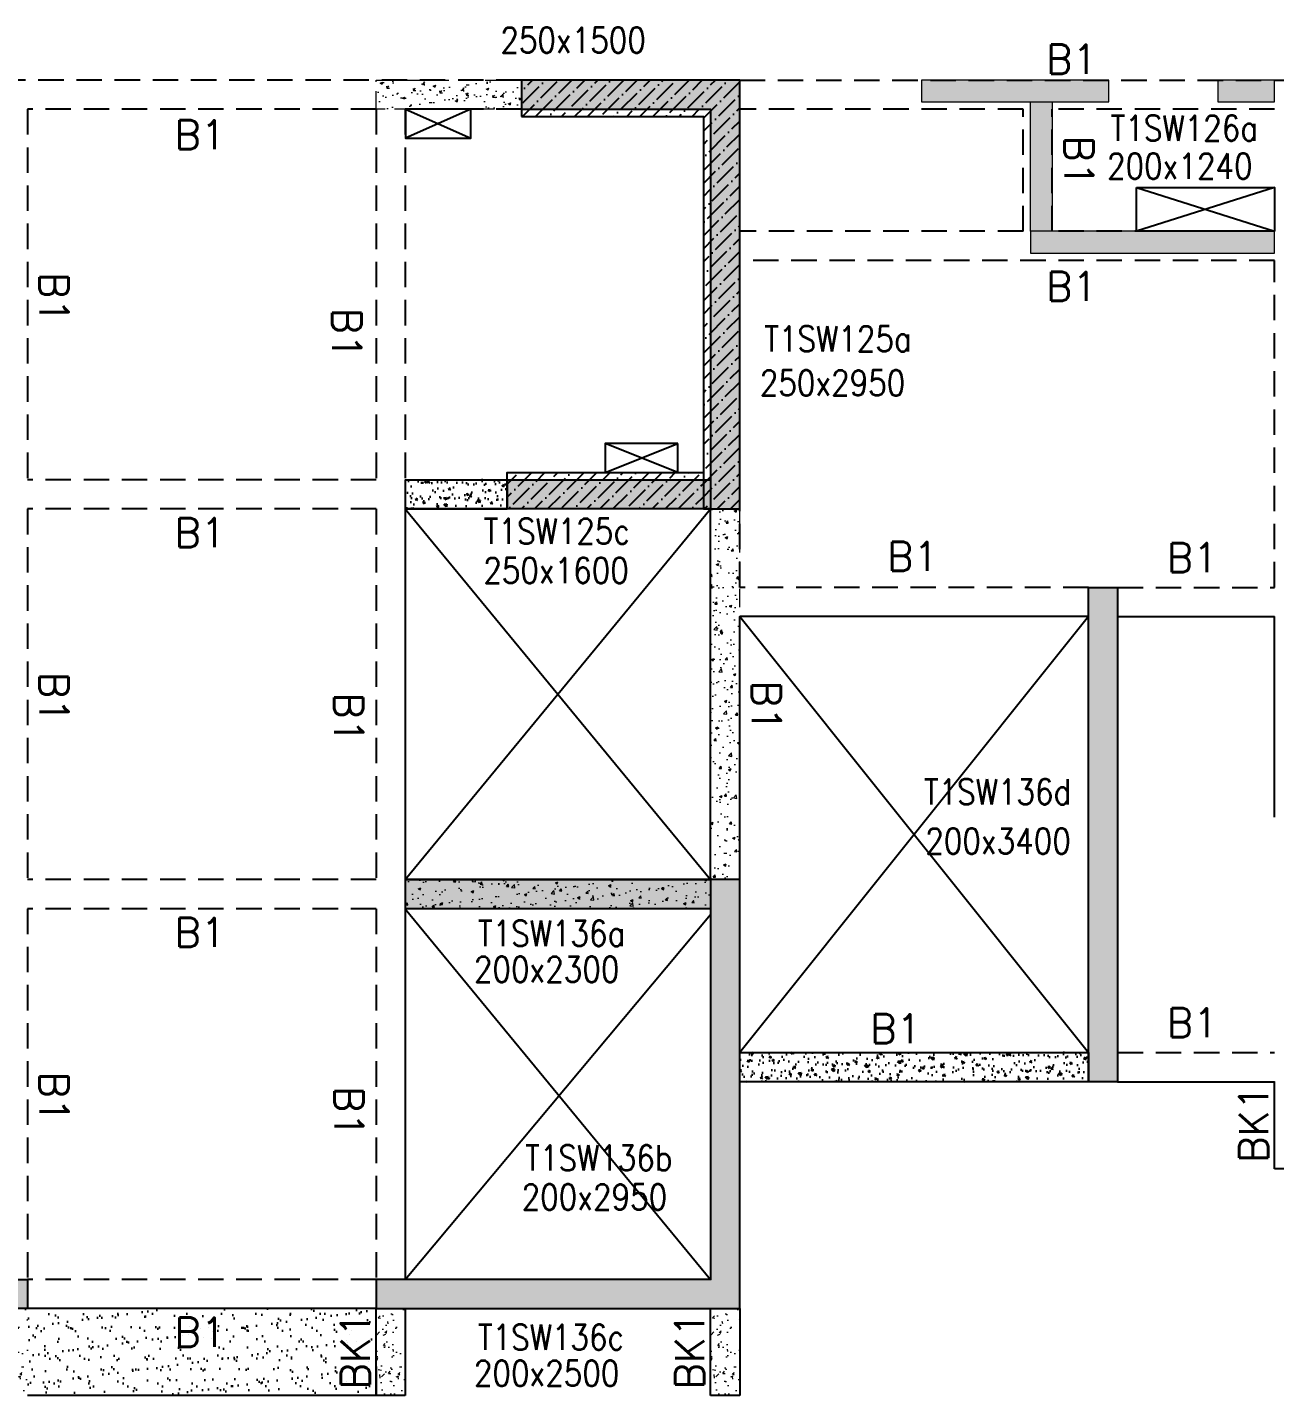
# Model space of a CAD drawing. Header units: millimetres. Extents: x 1078357 to 2594950, y -4969473 to -4636555.
# Drawn here: x 1175078 to 1183658, y -4673991 to -4664578 of the extents above; entities that cross this region are included whole.
import ezdxf

# ---------------------------------------------------------------- set-up
doc = ezdxf.new("R2010")
doc.units = ezdxf.units.MM
doc.header["$PDMODE"] = 35
for name, pattern in [('CONTINOUS', [0]), ('HIDDEN', [0.375, 0.25, -0.125]), ('New Retail block$0$CONTINOUS', [0])]:
    doc.linetypes.add(name, pattern=pattern)
for name, color, linetype in [('B-200x650', 241, 'HIDDEN'), ('NON STR. RCC WALL', 6, 'Continuous'), ('S-COLUMN_SHEAR WALL', 1, 'Continuous'), ('S-CUT OUT', 3, 'Continuous'), ('S-PROJECTION', 54, 'New Retail block$0$CONTINOUS'), ('UP TO GFRS', 1, 'Continuous')]:
    doc.layers.add(name, color=color, linetype=linetype)
for name, color, linetype, lineweight in [('COL. NO.', 30, 'Continuous', 25), ('COL. SIZE', 7, 'Continuous', 25), ('HATCH', 8, 'Continuous', 30), ('Origin', 40, 'Continuous', 30), ('RCC UPSTAND', 43, 'Continuous', 30), ('S-NON STR RCC WALL', 8, 'Continuous', 0)]:
    doc.layers.add(name, color=color, linetype=linetype, lineweight=lineweight)
doc.styles.add('ROMANS', font='romans.shx', dxfattribs={"width": 0.85})
pattern_1 = [(50, (1136830.23, -4667792.93), (182.18467, -15.9391), [19.05, -209.55]), (355, (1136830.23, -4667792.93), (-35.2434, 191.05685), [15.24, -167.6406]), (100.45144, (1136845.41, -4667794.26), (146.94125, 175.11775), [16.19, -178.09024]), (46.1842, (1136830.23, -4667742.13), (271.079, -42.0423), [28.575, -314.325]), (96.63556, (1136852.82, -4667745.64), (237.4041, 247.4261), [24.285, -267.1356]), (351.18415, (1136830.23, -4667742.13), (237.4041, 247.4261), [22.86, -251.4597]), (21, (1136855.63, -4667754.83), (151.6144, -102.2652), [19.05, -209.55]), (326, (1136855.63, -4667754.83), (61.802, 184.188), [15.24, -167.64]), (71.45144, (1136868.26, -4667763.36), (213.4164, 81.9228), [16.19, -178.0899]), (37.5, (1136830.23, -4667792.933), (3.0886, 84.55504), [0, -165.608, 0, -170.18, 0, -168.275]), (7.5, (1136830.23, -4667792.93), (66.81966, 100.18057), [0, -97.028, 0, -161.798, 0, -64.135]), (327.5, (1136773.586, -4667792.933), (135.5906, -5.72874), [0, -63.5, 0, -198.12, 0, -262.89]), (317.5, (1136748.19, -4667792.93), (148.12918, 25.4265), [0, -82.55, 0, -131.572, 0, -186.69])]
pattern_2 = [(45, (903512.16, -4590022.35), (33.67596, 123.478522), [158.75, -31.75, 0, -31.75])]

msp = doc.modelspace()

# ---------------------------------------------------------------- hatches: boundary and pattern name
at = {"layer": 'HATCH'}
h = msp.add_hatch(dxfattribs=at)
h.set_pattern_fill('AR-SAND', color=8, scale=3, angle=179.97015)
h.set_pattern_definition([(37.47015413, (-5089629.34, 23383636.63), (-4.72361136, 146.8264517), [0, -115.824, 0, -129.54, 0, -123.825]), (7.4701541, (-5089629.34, 23383636.63), (134.9689868, 214.9772528), [0, -62.484, 0, -104.394, 0, -40.005]), (327.47015413, (-5089723.07, 23383636.68), (237.29790347, 0.3075449), [0, -38.1, 0, -137.16, 0, -179.07]), (317.4701541, (-5089723.07, 23383636.68), (229.1017424, 66.759465), [0, -19.05, 0, -89.916, 0, -102.87])])
h.paths.add_polyline_path([(1175078.3, -4673391.2), (1177478.3, -4673391.2), (1177478.3, -4673991.2), (1175078.3, -4673991.2)])
at = {"layer": 'RCC UPSTAND'}
h = msp.add_hatch(dxfattribs=at)
h.set_pattern_fill('AR-CONC', color=8, scale=20, angle=90)
h.set_pattern_definition([(140, (-2031321.46, -7205110.8), (12.550427, 143.4520365), [15, -165]), (85, (-2031321.46, -7205110.8), (-150.438427, -27.7502667), [12, -132]), (190.4514445, (-2031320.42, -7205098.85), (-137.887998, 115.7017693), [12.7480384, -140.2284224]), (136.1842, (-2031361.46, -7205110.8), (33.103856, 213.448266), [22.5, -247.5]), (186.6356355, (-2031358.7, -7205093.01), (-194.82372, 186.932389), [19.122068, -210.342752]), (81.184164, (-2031361.46, -7205110.8), (-194.82372, 186.932389), [18, -198]), (111, (-2031351.46, -7205090.8), (80.523778, 119.3814104), [15, -165]), (56, (-2031351.46, -7205090.8), (-145.030009, 48.6630664), [12, -132]), (161.4514447, (-2031344.75, -7205080.85), (-64.5062306, 168.0444753), [12.748038, -140.2284224]), (127.5, (-2031321.465, -7205110.8), (-66.57877077, 2.43197106), [0, -130.4, 0, -134, 0, -132.5]), (97.5, (-2031321.465, -7205110.8), (-78.8823424, 52.6139075), [0, -76.4, 0, -127.4, 0, -50.5]), (57.5, (-2031321.465, -7205155.4), (4.51097435, 106.7644872), [0, -50, 0, -156, 0, -207]), (47.5, (-2031321.465, -7205175.4), (-20.0209965, 116.6372339), [0, -65, 0, -103.6, 0, -147])])
h.paths.add_polyline_path([(1178378.5, -4667691.3), (1178378.5, -4667891.3), (1177678.5, -4667891.3), (1177678.5, -4667691.3)])
h = msp.add_hatch(dxfattribs=at)
h.set_pattern_fill('AR-CONC', color=8, scale=20, angle=90)
h.set_pattern_definition([(140, (-2027321.46, -7209050.79), (12.550427, 143.4520365), [15, -165]), (85, (-2027321.46, -7209050.79), (-150.438427, -27.7502667), [12, -132]), (190.4514445, (-2027320.41, -7209038.84), (-137.887998, 115.7017693), [12.7480384, -140.2284224]), (136.1842, (-2027361.46, -7209050.79), (33.103856, 213.448266), [22.5, -247.5]), (186.6356355, (-2027358.7, -7209033), (-194.82372, 186.932389), [19.122068, -210.342752]), (81.184164, (-2027361.46, -7209050.8), (-194.82372, 186.932389), [18, -198]), (111, (-2027351.46, -7209030.79), (80.523778, 119.3814104), [15, -165]), (56, (-2027351.46, -7209030.79), (-145.030009, 48.6630664), [12, -132]), (161.4514447, (-2027344.75, -7209020.84), (-64.5062306, 168.0444753), [12.748038, -140.2284224]), (127.5, (-2027321.46, -7209050.79), (-66.57877077, 2.43197106), [0, -130.4, 0, -134, 0, -132.5]), (97.5, (-2027321.46, -7209050.79), (-78.8823424, 52.6139075), [0, -76.4, 0, -127.4, 0, -50.5]), (57.5, (-2027321.46, -7209095.39), (4.51097435, 106.7644872), [0, -50, 0, -156, 0, -207]), (47.5, (-2027321.46, -7209115.39), (-20.0209965, 116.6372339), [0, -65, 0, -103.6, 0, -147])])
h.paths.add_polyline_path([(1182378.5, -4671631.3), (1182378.5, -4671831.3), (1179978.5, -4671831.3), (1179978.5, -4671631.3)])
at = {"layer": 'S-COLUMN_SHEAR WALL', "lineweight": 25}
h = msp.add_hatch(color=1, dxfattribs=at)
h.dxf.hatch_style = 1
h.paths.add_polyline_path([(1178478.5, -4665141.3), (1179778.5, -4665141.3), (1179778.5, -4667891.3), (1179978.5, -4667891.3), (1179978.5, -4664941.3), (1178478.5, -4664941.3)])
h = msp.add_hatch(color=1, dxfattribs=at)
h.dxf.hatch_style = 1
h.paths.add_polyline_path([(1174878.6, -4670441.3), (1174878.6, -4670641.3), (1172778.5, -4670641.3), (1172778.5, -4673191.3), (1175078.5, -4673191.3), (1175078.5, -4673391.3), (1172578.5, -4673391.3), (1172578.5, -4667691.3), (1172778.5, -4667691.3), (1172778.5, -4670441.3)])
h = msp.add_hatch(color=1, dxfattribs=at)
h.dxf.hatch_style = 1
h.paths.add_polyline_path([(1179778.5, -4667691.3), (1179778.5, -4667891.3), (1178378.5, -4667891.3), (1178378.5, -4667691.3)])
h = msp.add_hatch(color=1, dxfattribs=at)
h.dxf.hatch_style = 1
h.paths.add_polyline_path([(1182378.5, -4668431.3), (1182378.5, -4671831.3), (1182578.5, -4671831.3), (1182578.5, -4668431.3)])
h = msp.add_hatch(color=1, dxfattribs=at)
h.dxf.hatch_style = 1
h.paths.add_polyline_path([(1177478.5, -4673391.3), (1179978.5, -4673391.3), (1179978.5, -4670441.3), (1179778.5, -4670441.2), (1179778.5, -4673191.3), (1177478.5, -4673191.3), (1177478.5, -4673391.3)], is_closed=False)
h = msp.add_hatch(color=1, dxfattribs=at)
h.dxf.hatch_style = 1
h.paths.add_polyline_path([(1177678.5, -4670441.2), (1179778.5, -4670441.2), (1179778.5, -4670641.2), (1177678.5, -4670641.2)])
h = msp.add_hatch(color=1, dxfattribs=at)
h.dxf.hatch_style = 1
h.paths.add_polyline_path([(1179778.5, -4670441.2), (1177678.5, -4670441.2), (1177678.5, -4670641.2), (1179778.5, -4670641.2)])
at = {"layer": 'S-NON STR RCC WALL', "linetype": 'HIDDEN', "ltscale": 500}
h = msp.add_hatch(dxfattribs=at)
h.set_pattern_fill('AR-CONC', color=256, angle=180)
h.set_pattern_definition([(50, (39605.51, 16226.25), (182.184669, -15.9390855), [19.05, -209.55]), (355, (39605.51, 16226.25), (-35.2434214, 191.056845), [15.24, -167.640584]), (100.4514447, (39620.7, 16224.93), (146.941247, 175.117752), [16.190009, -178.0902446]), (46.1842, (39605.51, 16277.05), (271.079041, -42.042328), [28.575, -314.325]), (96.6355576, (39628.1, 16273.55), (237.404134, 247.426125), [24.285023, -267.135608]), (351.184151, (39605.5, 16277.05), (237.404134, 247.426125), [22.859967, -251.459732]), (21, (39630.91, 16264.35), (151.6143913, -102.265198), [19.05, -209.55]), (326, (39630.91, 16264.35), (61.802028, 184.187966), [15.24, -167.64]), (71.451445, (39643.55, 16255.83), (213.416419, 81.922769), [16.190009, -178.0899376]), (37.5, (39605.51, 16226.254), (3.08860325, 84.5550389), [0, -165.608, 0, -170.18, 0, -168.275]), (7.5, (39605.51, 16226.25), (66.8196625, 100.1805748), [0, -97.028, 0, -161.798, 0, -64.135]), (327.5, (39548.87, 16226.254), (135.5905952, -5.728744), [0, -63.5, 0, -198.12, 0, -262.89]), (317.5, (39523.47, 16226.25), (148.1291814, 25.426491), [0, -82.55, 0, -131.572, 0, -186.69])])
h.paths.add_polyline_path([(1177478.3, -4664941.2), (1178478.3, -4664941.2), (1178478.3, -4665141.2), (1177478.3, -4665141.2)])
at = {"layer": 'S-NON STR RCC WALL', "ltscale": 700}
h = msp.add_hatch(dxfattribs=at)
h.set_pattern_fill('AR-CONC', color=256)
h.set_pattern_definition([(50, (31262.4, 203131.2), (182.184669, -15.9390855), [19.05, -209.55]), (355, (31262.4, 203131.2), (-35.2434214, 191.056845), [15.24, -167.640584]), (100.4514447, (31277.58, 203129.87), (146.941247, 175.117752), [16.190009, -178.0902446]), (46.1842, (31262.4, 203182), (271.079041, -42.042328), [28.575, -314.325]), (96.6355576, (31285, 203178.5), (237.404134, 247.426125), [24.285023, -267.135608]), (351.184151, (31262.4, 203182), (237.404134, 247.426125), [22.859967, -251.459732]), (21, (31287.8, 203169.3), (151.6143913, -102.265198), [19.05, -209.55]), (326, (31287.8, 203169.3), (61.802028, 184.187966), [15.24, -167.64]), (71.451445, (31300.43, 203160.78), (213.416419, 81.922769), [16.190009, -178.0899376]), (37.5, (31262.4, 203131.2), (3.08860325, 84.5550389), [0, -165.608, 0, -170.18, 0, -168.275]), (7.5, (31262.4, 203131.2), (66.8196625, 100.1805748), [0, -97.028, 0, -161.798, 0, -64.135]), (327.5, (31205.756, 203131.2), (135.5905952, -5.728744), [0, -63.5, 0, -198.12, 0, -262.89]), (317.5, (31180.36, 203131.2), (148.1291814, 25.426491), [0, -82.55, 0, -131.572, 0, -186.69])])
h.paths.add_polyline_path([(1186683.4, -4665091.2), (1187158.3, -4665091.2), (1187158.3, -4664941.2), (1186683.4, -4664941.2)])
h.paths.add_polyline_path([(1181978.4, -4665091.2), (1182128.4, -4665091.2), (1182128.4, -4665981.2), (1181978.4, -4665981.2)])
h.paths.add_polyline_path([(1184908.4, -4665091.2), (1185933.4, -4665091.2), (1185933.4, -4664941.2), (1184908.4, -4664941.2)])
h.paths.add_polyline_path([(1183858.3, -4664941.2), (1184158.4, -4664941.2), (1184158.4, -4665091.2), (1183858.3, -4665091.2)])
h.paths.add_polyline_path([(1181978.4, -4666131.2), (1183658.3, -4666131.2), (1183658.3, -4665981.2), (1181978.4, -4665981.2)])
h.paths.add_polyline_path([(1183268.4, -4665091.2), (1183658.3, -4665091.2), (1183658.3, -4664941.2), (1183268.4, -4664941.2)])
h.paths.add_polyline_path([(1181228.4, -4665091.2), (1182518.4, -4665091.2), (1182518.4, -4664941.2), (1181228.4, -4664941.2)])
h.paths.add_polyline_path([(1185258.4, -4665091.2), (1185408.4, -4665091.2), (1185408.4, -4665981.2), (1185258.4, -4665981.2)])
at = {"layer": 'S-NON STR RCC WALL', "linetype": 'HIDDEN', "ltscale": 500}
h = msp.add_hatch(dxfattribs=at)
h.set_pattern_fill('AR-CONC', color=256, angle=180)
h.set_pattern_definition(pattern_1)
h.paths.add_polyline_path([(1179978.3, -4667891.2), (1179778.3, -4667891.2), (1179778.3, -4670441.2), (1179978.3, -4670441.2)])
h = msp.add_hatch(dxfattribs=at)
h.set_pattern_fill('AR-CONC', color=256, angle=180)
h.set_pattern_definition(pattern_1)
h.paths.add_polyline_path([(1177678.3, -4670441.2), (1179778.3, -4670441.2), (1179778.3, -4670641.2), (1177678.3, -4670641.2)])
at = {"layer": 'S-NON STR RCC WALL'}
h = msp.add_hatch(dxfattribs=at)
h.set_pattern_fill('AR-CONC', color=256, angle=180)
h.set_pattern_definition([(50, (-8455293.9, 37565716.1), (182.184669, -15.93908554), [19.05, -209.55]), (355, (-8455293.9, 37565716.1), (-35.2434214, 191.0568452), [15.24, -167.6405842]), (100.4514447, (-8455278.72, 37565714.77), (146.9412471, 175.1177519), [16.1900088, -178.0902446]), (46.1842, (-8455293.9, 37565766.9), (271.0790409, -42.0423279), [28.575, -314.325]), (96.6355576, (-8455271.3, 37565763.4), (237.404134, 247.4261246), [24.2850231, -267.1356082]), (351.1841512, (-8455293.9, 37565766.9), (237.404134, 247.4261246), [22.859967, -251.459732]), (21, (-8455268.5, 37565754.2), (151.61439127, -102.2651982), [19.05, -209.55]), (326, (-8455268.5, 37565754.2), (61.80202835, 184.1879661), [15.24, -167.64]), (71.451445, (-8455255.87, 37565745.68), (213.4164193, 81.9227689), [16.1900088, -178.0899376]), (37.5, (-8455293.9, 37565716.1), (3.08860325, 84.55503887), [0, -165.608, 0, -170.18, 0, -168.275]), (7.5, (-8455293.9, 37565716.1), (66.81966251, 100.18057482), [0, -97.028, 0, -161.798, 0, -64.135]), (327.5, (-8455350.544, 37565716.1), (135.59059517, -5.72874399), [0, -63.5, 0, -198.12, 0, -262.89]), (317.5, (-8455375.94, 37565716.1), (148.1291814, 25.42649103), [0, -82.55, 0, -131.572, 0, -186.69])])
h.paths.add_polyline_path([(1175078.3, -4673391.2), (1174878.4, -4673391.2), (1174878.4, -4673991.2), (1175078.3, -4673991.2), (1175078.4, -4673991.2), (1175078.4, -4673391.3)], is_closed=False)
h = msp.add_hatch(dxfattribs=at)
h.set_pattern_fill('AR-CONC', color=256, angle=180)
h.set_pattern_definition([(50, (-8452693.87, 37565716.1), (182.184669, -15.93908554), [19.05, -209.55]), (355, (-8452693.87, 37565716.1), (-35.2434214, 191.0568452), [15.24, -167.6405842]), (100.4514447, (-8452678.68, 37565714.78), (146.9412471, 175.1177519), [16.1900088, -178.0902446]), (46.1842, (-8452693.87, 37565766.9), (271.0790409, -42.0423279), [28.575, -314.325]), (96.6355576, (-8452671.28, 37565763.4), (237.404134, 247.4261246), [24.2850231, -267.1356082]), (351.1841512, (-8452693.87, 37565766.9), (237.404134, 247.4261246), [22.859967, -251.459732]), (21, (-8452668.47, 37565754.2), (151.61439127, -102.2651982), [19.05, -209.55]), (326, (-8452668.47, 37565754.2), (61.80202835, 184.1879661), [15.24, -167.64]), (71.451445, (-8452655.83, 37565745.68), (213.4164193, 81.9227689), [16.1900088, -178.0899376]), (37.5, (-8452693.865, 37565716.104), (3.08860325, 84.55503887), [0, -165.608, 0, -170.18, 0, -168.275]), (7.5, (-8452693.865, 37565716.1), (66.81966251, 100.18057482), [0, -97.028, 0, -161.798, 0, -64.135]), (327.5, (-8452750.51, 37565716.104), (135.59059517, -5.72874399), [0, -63.5, 0, -198.12, 0, -262.89]), (317.5, (-8452775.91, 37565716.1), (148.1291814, 25.42649103), [0, -82.55, 0, -131.572, 0, -186.69])])
h.paths.add_polyline_path([(1177678.4, -4673391.2), (1177478.4, -4673391.2), (1177478.4, -4673991.2), (1177678.4, -4673991.2), (1177678.4, -4673991.2), (1177678.4, -4673391.3)], is_closed=False)
h = msp.add_hatch(dxfattribs=at)
h.set_pattern_fill('AR-CONC', color=256, angle=180)
h.set_pattern_definition([(50, (-8450393.87, 37565716.1), (182.184669, -15.93908554), [19.05, -209.55]), (355, (-8450393.87, 37565716.1), (-35.2434214, 191.0568452), [15.24, -167.6405842]), (100.4514447, (-8450378.68, 37565714.78), (146.9412471, 175.1177519), [16.1900088, -178.0902446]), (46.1842, (-8450393.87, 37565766.9), (271.0790409, -42.0423279), [28.575, -314.325]), (96.6355576, (-8450371.28, 37565763.4), (237.404134, 247.4261246), [24.2850231, -267.1356082]), (351.1841512, (-8450393.87, 37565766.9), (237.404134, 247.4261246), [22.859967, -251.459732]), (21, (-8450368.47, 37565754.2), (151.61439127, -102.2651982), [19.05, -209.55]), (326, (-8450368.47, 37565754.2), (61.80202835, 184.1879661), [15.24, -167.64]), (71.451445, (-8450355.83, 37565745.68), (213.4164193, 81.9227689), [16.1900088, -178.0899376]), (37.5, (-8450393.865, 37565716.104), (3.08860325, 84.55503887), [0, -165.608, 0, -170.18, 0, -168.275]), (7.5, (-8450393.865, 37565716.1), (66.81966251, 100.18057482), [0, -97.028, 0, -161.798, 0, -64.135]), (327.5, (-8450450.51, 37565716.104), (135.59059517, -5.72874399), [0, -63.5, 0, -198.12, 0, -262.89]), (317.5, (-8450475.91, 37565716.1), (148.1291814, 25.42649103), [0, -82.55, 0, -131.572, 0, -186.69])])
h.paths.add_polyline_path([(1179978.4, -4673391.2), (1179778.4, -4673391.2), (1179778.4, -4673991.2), (1179978.4, -4673991.2), (1179978.4, -4673991.2), (1179978.4, -4673391.3)], is_closed=False)
at = {"layer": 'UP TO GFRS', "lineweight": 25}
h = msp.add_hatch(dxfattribs=at)
h.set_pattern_fill('ANSI36', color=8, scale=20)
h.set_pattern_definition(pattern_2)
h.paths.add_polyline_path([(1178478.5, -4665191.3), (1179728.5, -4665191.3), (1179728.5, -4667891.3), (1179978.5, -4667891.3), (1179978.5, -4664941.3), (1178478.5, -4664941.3)])
h = msp.add_hatch(dxfattribs=at)
h.set_pattern_fill('ANSI36', color=8, scale=20)
h.set_pattern_definition(pattern_2)
h.paths.add_polyline_path([(1179728.5, -4667641.3), (1179728.5, -4667891.3), (1178378.5, -4667891.3), (1178378.5, -4667641.3)])

# ---------------------------------------------------------------- linework, layer by layer
at = {"layer": 'B-200x650', "linetype": 'HIDDEN', "ltscale": 700}
for p, q in [((1178478.3, -4664941.1, 0), (1173978.4, -4664941.1, 0)), ((1179978.4, -4664941.2, 0), (1188808.3, -4664941.2, 0)), ((1175078.3, -4665141.2, 0), (1175078.3, -4667691.2, 0)), ((1177478.3, -4665141.2, 0), (1175078.3, -4665141.2, 0)), ((1177478.3, -4665141.2, 0), (1177478.3, -4667691.2, 0)), ((1177678.3, -4665141.2, 0), (1177678.3, -4667691.2, 0)), ((1178478.3, -4665141.2, 0), (1177678.3, -4665141.2, 0)), ((1181928.4, -4665141.2, 0), (1179978.3, -4665141.2, 0)), ((1181928.4, -4665981.2, 0), (1181928.4, -4665141.2, 0)), ((1183658.3, -4665141.2, 0), (1182128.4, -4665141.2, 0)), ((1182128.4, -4665981.2, 0), (1182128.4, -4665141.2, 0)), ((1181928.4, -4665981.2, 0), (1179978.4, -4665981.2, 0)), ((1183658.3, -4665981.2, 0), (1182128.4, -4665981.2, 0)), ((1183658.3, -4666181.2, 0), (1179978.4, -4666181.2, 0)), ((1183658.3, -4668431.2, 0), (1183658.3, -4666181.2, 0)), ((1177478.3, -4667691.2, 0), (1175078.3, -4667691.2, 0)), ((1177678.3, -4667691.2, 0), (1178378.3, -4667691.2, 0)), ((1175078.3, -4667891.2, 0), (1175078.3, -4670441.2, 0)), ((1177478.3, -4667891.2, 0), (1175078.3, -4667891.2, 0)), ((1177478.3, -4667891.2, 0), (1177478.3, -4670441.2, 0)), ((1179978.3, -4668431.2, 0), (1179978.3, -4667891.2, 0)), ((1182378.4, -4668431.2, 0), (1179978.3, -4668431.2, 0)), ((1182578.4, -4668431.2, 0), (1183658.3, -4668431.2, 0)), ((1177478.3, -4670441.2, 0), (1175078.3, -4670441.2, 0)), ((1175078.3, -4670641.2, 0), (1175078.3, -4673231.1, 0)), ((1177478.3, -4670641.2, 0), (1175078.3, -4670641.2, 0)), ((1177478.3, -4670641.2, 0), (1177478.3, -4673231.1, 0)), ((1182578.4, -4671631.3, 0), (1183658.3, -4671631.3, 0)), ((1177478.3, -4673191.2, 0), (1175078.3, -4673191.2, 0))]:
    msp.add_line(p, q, dxfattribs=at)
at = {"layer": 'B-200x650', "linetype": 'CONTINOUS', "ltscale": 700}
for p, q in [((1177678.3, -4667891.2, 0), (1177678.3, -4670441.2, 0)), ((1177678.3, -4667891.2, 0), (1178378.3, -4667891.3, 0)), ((1179778.3, -4670441.2, 0), (1179778.3, -4667891.2, 0)), ((1182378.4, -4668631.2, 0), (1179978.3, -4668631.2, 0)), ((1179978.3, -4670441.2, 0), (1179978.3, -4668631.2, 0)), ((1182578.4, -4668631.2, 0), (1183658.3, -4668631.2, 0)), ((1183658.3, -4670011.2, 0), (1183658.3, -4668631.2, 0)), ((1179778.3, -4670441.2, 0), (1177678.3, -4670441.2, 0)), ((1177678.3, -4670641.2, 0), (1177678.3, -4673191.2, 0)), ((1179778.3, -4670641.2, 0), (1177678.3, -4670641.2, 0)), ((1182578.4, -4671831.3, 0), (1183658.3, -4671831.3, 0)), ((1183658.3, -4672431.2, 0), (1183658.3, -4671831.2, 0)), ((1183858.3, -4672431.2, 0), (1183658.3, -4672431.2, 0)), ((1177478.3, -4673391.2, 0), (1175078.3, -4673391.2, 0)), ((1177478.3, -4673991.2, 0), (1177478.3, -4673391.2, 0)), ((1177678.3, -4673391.2, 0), (1177678.3, -4673991.2, 0)), ((1179778.3, -4673991.2, 0), (1179778.3, -4673391.2, 0)), ((1179978.3, -4673391.2, 0), (1179978.3, -4673991.2, 0)), ((1177678.3, -4673991.2, 0), (1177478.3, -4673991.2, 0)), ((1179978.3, -4673991.2, 0), (1179778.3, -4673991.2, 0))]:
    msp.add_line(p, q, dxfattribs=at)
at = {"layer": 'B-200x650', "linetype": 'CONTINOUS', "ltscale": 700, "elevation": 0}
msp.add_lwpolyline([(1179978.3, -4671631.2), (1182378.5, -4671631.2), (1182378.5, -4671831.3), (1179978.3, -4671831.3)], close=True, dxfattribs=at)
at = {"layer": 'NON STR. RCC WALL', "elevation": 0}
for points in [[(1178378.5, -4667691.3), (1178378.5, -4667891.3), (1177678.5, -4667891.3), (1177678.5, -4667691.3)], [(1182378.5, -4671631.3), (1182378.5, -4671831.3), (1179978.5, -4671831.3), (1179978.5, -4671631.3)]]:
    msp.add_lwpolyline(points, close=True, dxfattribs=at)
at = {"layer": 'Origin', "ltscale": 700}
msp.add_point((1179778.3, -4673191.2, 0), dxfattribs=at)
at = {"layer": 'S-COLUMN_SHEAR WALL', "color": 1, "lineweight": 25, "elevation": 0}
for points in [[(1178478.5, -4665141.3), (1179778.5, -4665141.3), (1179778.5, -4667891.3), (1179978.5, -4667891.3), (1179978.5, -4664941.3), (1178478.5, -4664941.3), (1178478.5, -4665141.3)], [(1177478.5, -4673391.3), (1179978.5, -4673391.3), (1179978.5, -4670441.3), (1179778.5, -4670441.2), (1179778.5, -4673191.3), (1177478.5, -4673191.3), (1177478.5, -4673391.3)]]:
    msp.add_lwpolyline(points, dxfattribs=at)
for points in [[(1174878.6, -4670441.3), (1174878.6, -4670641.3), (1172778.5, -4670641.3), (1172778.5, -4673191.3), (1175078.5, -4673191.3), (1175078.5, -4673391.3), (1172578.5, -4673391.3), (1172578.5, -4667691.3), (1172778.5, -4667691.3), (1172778.5, -4670441.3)], [(1179778.5, -4667691.3), (1179778.5, -4667891.3), (1178378.5, -4667891.3), (1178378.5, -4667691.3)], [(1182378.5, -4668431.3), (1182578.5, -4668431.3), (1182578.5, -4671831.3), (1182378.5, -4671831.3)], [(1177678.5, -4670441.2), (1179778.5, -4670441.2), (1179778.5, -4670641.2), (1177678.5, -4670641.2)]]:
    msp.add_lwpolyline(points, close=True, dxfattribs=at)
at = {"layer": 'S-CUT OUT', "ltscale": 700}
for p, q in [((1177678.4, -4665141.2, 0), (1178128.4, -4665341.2, 0)), ((1178128.4, -4665141.2, 0), (1177678.4, -4665341.2, 0)), ((1179053.4, -4667641.2, 0), (1179553.4, -4667441.2, 0)), ((1179553.4, -4667641.2, 0), (1179053.4, -4667441.2, 0))]:
    msp.add_line(p, q, dxfattribs=at)
at = {"layer": 'S-CUT OUT'}
for p, q in [((1182708.3, -4665681.1, 0), (1183658.3, -4665981.2, 0)), ((1183658.3, -4665681.1, 0), (1182708.3, -4665981.1, 0))]:
    msp.add_line(p, q, dxfattribs=at)
at = {"layer": 'S-CUT OUT', "ltscale": 700, "elevation": 0}
for points in [[(1178128.4, -4665141.2), (1177678.4, -4665141.2), (1177678.4, -4665341.2), (1178128.4, -4665341.2)], [(1179553.4, -4667441.2), (1179053.4, -4667441.2), (1179053.4, -4667641.2), (1179553.4, -4667641.2)]]:
    msp.add_lwpolyline(points, close=True, dxfattribs=at)
at = {"layer": 'S-CUT OUT', "elevation": 0}
msp.add_lwpolyline([(1182708.3, -4665681.1), (1183658.3, -4665681.1), (1183658.3, -4665981.1), (1182708.3, -4665981.1)], close=True, dxfattribs=at)
for points in [[(1177678.3, -4670441.2), (1179778.3, -4667891.2)], [(1177678.3, -4667891.2), (1179778.3, -4670441.2)], [(1182378.4, -4668631.2), (1179978.3, -4671631.2)], [(1179978.3, -4668631.2), (1182378.3, -4671631.2)], [(1177678.3, -4670641.2), (1179778.3, -4673191.2)], [(1177678.3, -4673191.2), (1179778.3, -4670681.1)]]:
    msp.add_lwpolyline(points, dxfattribs=at)
at = {"layer": 'S-NON STR RCC WALL', "linetype": 'HIDDEN', "ltscale": 500, "elevation": 0}
for points in [[(1177478.3, -4664941.2), (1178478.3, -4664941.2), (1178478.3, -4665141.2), (1177478.3, -4665141.2)], [(1179978.3, -4667891.2), (1179778.3, -4667891.2), (1179778.3, -4670441.2), (1179978.3, -4670441.2)], [(1177678.3, -4670441.2), (1179778.3, -4670441.2), (1179778.3, -4670641.2), (1177678.3, -4670641.2)]]:
    msp.add_lwpolyline(points, close=True, dxfattribs=at)
at = {"layer": 'S-NON STR RCC WALL', "ltscale": 700, "elevation": 0}
for points in [[(1181228.4, -4665091.2), (1182518.4, -4665091.2), (1182518.4, -4664941.2), (1181228.4, -4664941.2)], [(1183268.4, -4665091.2), (1183658.3, -4665091.2), (1183658.3, -4664941.2), (1183268.4, -4664941.2)], [(1181978.4, -4665091.2), (1182128.4, -4665091.2), (1182128.4, -4665981.2), (1181978.4, -4665981.2)], [(1181978.4, -4666131.2), (1183658.3, -4666131.2), (1183658.3, -4665981.2), (1181978.4, -4665981.2)]]:
    msp.add_lwpolyline(points, close=True, dxfattribs=at)
at = {"layer": 'S-PROJECTION'}
for p, q in [((1177478.3, -4673791.2, 0), (1177478.3, -4673991.2, 0)), ((1177478.3, -4673991.2, 0), (1175078.3, -4673991.2, 0))]:
    msp.add_line(p, q, dxfattribs=at)
at = {"layer": 'UP TO GFRS', "color": 3, "lineweight": 25, "elevation": 0}
msp.add_lwpolyline([(1178478.5, -4665191.3), (1179728.5, -4665191.3), (1179728.5, -4667891.3), (1179978.5, -4667891.3), (1179978.5, -4664941.3), (1178478.5, -4664941.3), (1178478.5, -4665191.3)], dxfattribs=at)
msp.add_lwpolyline([(1179728.5, -4667641.3), (1179728.5, -4667891.3), (1178378.5, -4667891.3), (1178378.5, -4667641.3)], close=True, dxfattribs=at)

# ---------------------------------------------------------------- texts
at = {"layer": 'B-200x650', "linetype": 'HIDDEN', "ltscale": 500, "style": 'ROMANS'}
for rotation, p in [(359.99906, (1182086.5, -4664897.3, -2.7)), (359.99906, (1176091.2, -4665416.9, -2.7)), (269.99906, (1182212.2, -4665322.4, -2.7)), (269.99906, (1175162.2, -4666262.4, -2.7)), (359.99906, (1182086.5, -4666460.2, -2.7)), (269.99906, (1177176.1, -4666507.6, -2.7)), (359.99906, (1176091.2, -4668154.7, -2.7)), (359.99906, (1180992.9, -4668318.1, -2.7)), (359.99906, (1182916.7, -4668326.1, -2.7)), (269.99906, (1175162.2, -4669012.4, -2.7)), (269.99906, (1177188.5, -4669153.3, -2.7)), (359.99906, (1176091.2, -4670904.7, -2.7)), (359.99906, (1182916.7, -4671526.2, -2.7)), (269.99906, (1175162.2, -4671762.4, -2.7)), (269.99906, (1177190.5, -4671862, -2.7)), (359.99906, (1176091.2, -4673654.7, -2.7))]:
    msp.add_text('B1', height=200, rotation=rotation, dxfattribs=at).set_placement(p)
at = {"layer": 'B-200x650', "linetype": 'HIDDEN', "ltscale": 700, "style": 'ROMANS'}
msp.add_text('B1', height=200, rotation=269.99906, dxfattribs=at).set_placement((1180062.2, -4669072.7, -2.7))
at = {"layer": 'B-200x650', "linetype": 'CONTINOUS', "ltscale": 700, "style": 'ROMANS'}
for s, rotation, p in [('B1', 359.99906, (1180876.6, -4671567.5, -2.7)), ('BK1', 90, (1183613.7, -4672388.4, 50)), ('BK1', 90, (1177433.7, -4673948.4, 50)), ('BK1', 90, (1179733.7, -4673948.4, 50))]:
    msp.add_text(s, height=200, rotation=rotation, dxfattribs=at).set_placement(p)
at = {"layer": 'COL. NO.', "linetype": 'Continuous', "style": 'ROMANS', "width": 0.85}
for s, p in [('T1SW126a', (1182529.4, -4665359.2, -320.4)), ('T1SW125a', (1180146.8, -4666808.3, -320.4)), ('T1SW125c', (1178216.8, -4668132, -320.4)), ('T1SW136d', (1181245, -4669924.3, 0)), ('T1SW136a', (1178177, -4670898.1, -320.4)), ('T1SW136b', (1178502.2, -4672443.3, -320.4)), ('T1SW136c', (1178176.9, -4673676.6, -320.4))]:
    msp.add_text(s, height=175, dxfattribs=at).set_placement(p)
at = {"layer": 'COL. SIZE', "linetype": 'Continuous', "style": 'ROMANS', "width": 0.85}
for s, p in [('250x1500', (1178332.3, -4664753.3, -320.4)), ('200x1240', (1182505.4, -4665620.5, -320.4)), ('250x2950', (1180116.7, -4667111.7, -320.4)), ('250x1600', (1178214.8, -4668402.1, -320.4)), ('200x3400', (1181255.5, -4670263.5, 0)), ('200x2300', (1178150.3, -4671145.9, -320.4)), ('200x2950', (1178478.7, -4672711.9, -320.4)), ('200x2500', (1178150.2, -4673924.3, -320.4))]:
    msp.add_text(s, height=175, dxfattribs=at).set_placement(p)

doc.saveas('drawing.dxf')
